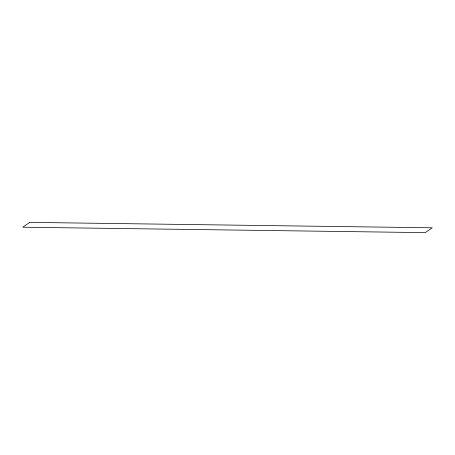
<?xml version="1.0" encoding="UTF-8"?>
<svg xmlns="http://www.w3.org/2000/svg" width="455" height="455" viewBox="0 0 455 455"><rect width="100%" height="100%" fill="white"/><g stroke="black" fill="none" stroke-linecap="round" stroke-linejoin="round"><path stroke-width="0.68" d="M29.78 222.376L22.75 227.204L425.22 232.624L432.25 227.796L29.78 222.376"/></g></svg>
